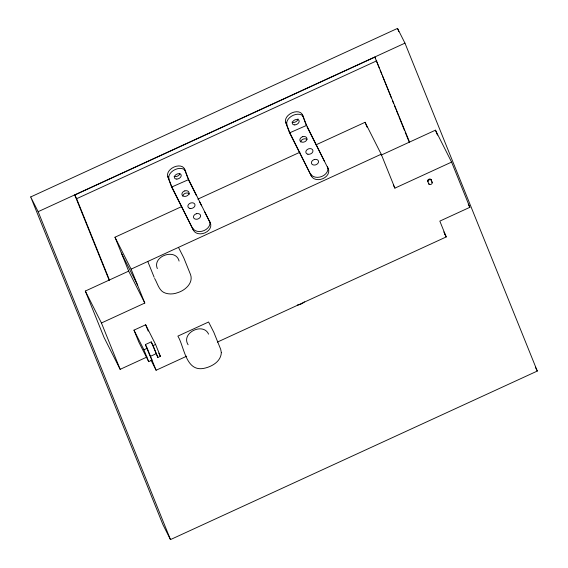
<?xml version="1.0" encoding="UTF-8"?>
<svg xmlns="http://www.w3.org/2000/svg" width="568" height="568" viewBox="0 0 568 568"><rect width="100%" height="100%" fill="white"/><g stroke="black" fill="none" stroke-linecap="round" stroke-linejoin="round"><path stroke-width="0.85" d="M30.7 196.947L397.522 28.4L404.963 43.133L537.3 371.053L170.478 539.6L163.037 524.867L30.7 196.947L38.148 211.679L170.478 539.6M38.148 211.679L404.963 43.133M109.198 280.329L74.77 195.023L374.894 57.12L409.521 142.007M109.397 279.91L76.63 198.708L376.754 60.804M147.006 357.002L120.153 369.342L101.445 322.979L144.797 303.056L128.673 271.135L114.984 237.218L181.732 206.546M197.813 199.155L299.947 152.224M316.028 144.833L365.082 122.297L381.206 154.219L394.902 188.136L451.588 162.093L435.464 130.171L381.171 155.114M144.797 303.056L131.109 269.14L381.206 154.219M120.153 369.342L104.029 337.42L85.321 291.057L128.673 271.135M156.008 353.765L150.172 356.448L152.032 360.126L148.702 361.66L138.777 342.014L133.984 330.143L145.656 324.782L155.582 344.428L160.368 356.299L157.868 357.45L151.216 341.893L145.38 344.57L149.853 355.653M148.702 361.66L143.91 349.789L147.24 348.255L145.38 344.57M157.868 357.45L153.076 345.571L155.582 344.428M451.588 162.093L469.842 207.32L439.831 221.108L446.221 236.941L217.345 342.106M150.989 360.126L156.101 370.251L186.723 356.179M311.441 176.186L289.836 132.756L306.621 125.379L302.467 114.878A9.18 6.085 -26.8 0 0 292.002 112.819A9.18 6.085 -26.8 0 0 285.69 122.262L289.431 132.6L311.441 176.186A9.18 6.859 -19.9 0 0 322.936 178.636A9.18 6.859 -19.9 0 0 328.226 168.802L306.621 125.379M193.503 230.381L171.898 186.95L188.675 179.566L184.529 169.072A9.18 6.085 -26.8 0 0 174.064 167.013A9.18 6.085 -26.8 0 0 167.745 176.449L171.486 186.794L193.503 230.381A9.18 6.859 -19.9 0 0 204.991 232.823A9.18 6.859 -19.9 0 0 210.281 222.997L188.675 179.566M178.48 247.371L183.734 257.73L190.578 274.692C193.432 282.999 185.31 290.205 178.103 292.513C174.113 294.075 169.576 294.515 165.473 293.131C158.962 291.171 157.698 283.531 154.602 278.448M468.266 204.203L469.842 207.32M535.34 367.176L537.3 371.053M430.984 179.602L431.297 180.212A1.839 1.214 -26.8 0 0 429.174 179.85A1.839 1.214 -26.8 0 0 427.96 181.746L427.647 181.135A1.839 1.214 -26.8 0 1 428.861 179.239A1.839 1.214 -26.8 0 1 430.984 179.602L432.198 182.463A1.839 1.214 -26.8 0 1 430.984 184.359A1.839 1.214 -26.8 0 1 428.861 183.989L428.556 183.372A1.839 1.214 -26.8 0 0 429.003 183.84M432.198 182.463L431.893 181.852A1.839 1.214 -26.8 0 1 431.95 182.172M443.793 231.914L445.759 235.812M444.645 233.824L446.221 236.941M393.326 185.026L394.902 188.136M306.997 126.778L324.292 161.021M327.438 167.248L328.226 168.802M285.69 122.262L289.836 132.756M188.271 179.41L196.521 195.754M199.666 201.981L201.633 205.872M204.778 212.098L210.281 222.997M167.745 176.449L171.898 186.95M208.577 334.154C203.195 321.985 180.624 332.954 188.1 344.776M114.984 237.218L131.109 269.14M121.367 253.044L137.492 284.966M158.784 353.154L160.368 356.299M151.216 341.893L153.076 345.571M74.77 195.023L76.63 198.708M133.984 330.143L143.91 349.789M85.321 291.057L101.445 322.979M397.522 28.4L398.85 31.687M435.464 130.171L437.452 135.106M427.647 181.135L428.861 183.989M374.894 57.12L375.555 58.752M376.208 60.385L379.502 68.543M380.162 70.176L381.81 74.259M382.47 75.892L391.359 97.923M392.346 100.373L393.667 103.632M394.32 105.265L395.967 109.347M396.627 110.98L398.274 115.056M398.935 116.688L404.53 130.562M405.19 132.195L409.137 141.986M365.082 122.297L367.042 127.14M179.09 261.081C175.753 247.662 151.976 256.253 157.35 268.593M147.779 261.472L154.169 277.305M145.656 324.782L148.213 331.116M147.24 348.255L156.101 370.251M302.467 114.878L306.209 125.216M184.529 169.072L187.98 178.615M286.932 124.712A9.18 6.085 -26.8 0 1 293.244 115.276A9.18 6.085 -26.8 0 1 303.71 117.335M327.395 166.502A9.18 6.859 -19.9 0 1 322.106 176.336A9.18 6.859 -19.9 0 1 310.611 173.886M297.951 118.882A3.671 2.435 -26.8 0 1 295.758 121.8A3.671 2.435 -26.8 0 1 292.002 122.141M300.685 141.972A3.671 2.741 -19.9 0 1 302.709 139.352L303.596 138.99A3.671 2.741 -19.9 0 1 306.969 139.423M168.987 178.906A9.18 6.085 -26.8 0 1 175.299 169.47A9.18 6.085 -26.8 0 1 185.771 171.522M209.45 220.696A9.18 6.859 -19.9 0 1 204.16 230.53A9.18 6.859 -19.9 0 1 192.673 228.08M179.878 173.78A3.671 2.435 -26.8 0 1 174.064 176.336M182.747 196.166A3.671 2.741 -19.9 0 1 184.77 193.546L185.658 193.184A3.671 2.741 -19.9 0 1 189.542 194.157M304.377 301.821A9.18 6.866 -22 0 1 297.327 305.059M221.328 352.664C220.924 361.582 211.708 366.772 203.891 368.355C185.651 372.019 184.387 346.807 177.876 336.114L208.598 321.999L213.852 332.358L220.696 349.32L221.328 352.664M302.765 136.696L301.878 137.051A3.671 2.741 -19.9 0 0 301.146 141.872A3.671 2.741 -19.9 0 0 306.89 139.55A3.671 2.741 -19.9 0 0 302.765 136.696M184.827 190.883L183.94 191.246A3.671 2.741 -19.9 0 0 183.208 196.066A3.671 2.741 -19.9 0 0 188.945 193.738A3.671 2.741 -19.9 0 0 184.827 190.883M314.317 159.544L313.429 159.906A3.671 2.741 -19.9 0 0 312.698 164.727A3.671 2.741 -19.9 0 0 318.435 162.398A3.671 2.741 -19.9 0 0 314.317 159.544M196.379 213.738L195.484 214.101A3.671 2.741 -19.9 0 0 194.76 218.921A3.671 2.741 -19.9 0 0 200.497 216.593A3.671 2.741 -19.9 0 0 196.379 213.738M294.778 124.903A3.671 2.435 -26.8 0 0 299.095 120.693A3.671 2.435 -26.8 0 0 293.336 120.92A3.671 2.435 -26.8 0 0 294.778 124.903M307.891 154.226A3.671 2.741 -19.9 0 0 312.947 150.655A3.671 2.741 -19.9 0 0 307.316 149.462A3.671 2.741 -19.9 0 0 307.891 154.226M176.833 179.09A3.671 2.435 -26.8 0 0 181.149 174.887A3.671 2.435 -26.8 0 0 175.398 175.114A3.671 2.435 -26.8 0 0 176.833 179.09M189.946 208.421A3.671 2.741 -19.9 0 0 195.009 204.849A3.671 2.741 -19.9 0 0 189.378 203.649A3.671 2.741 -19.9 0 0 189.946 208.421"/></g></svg>
